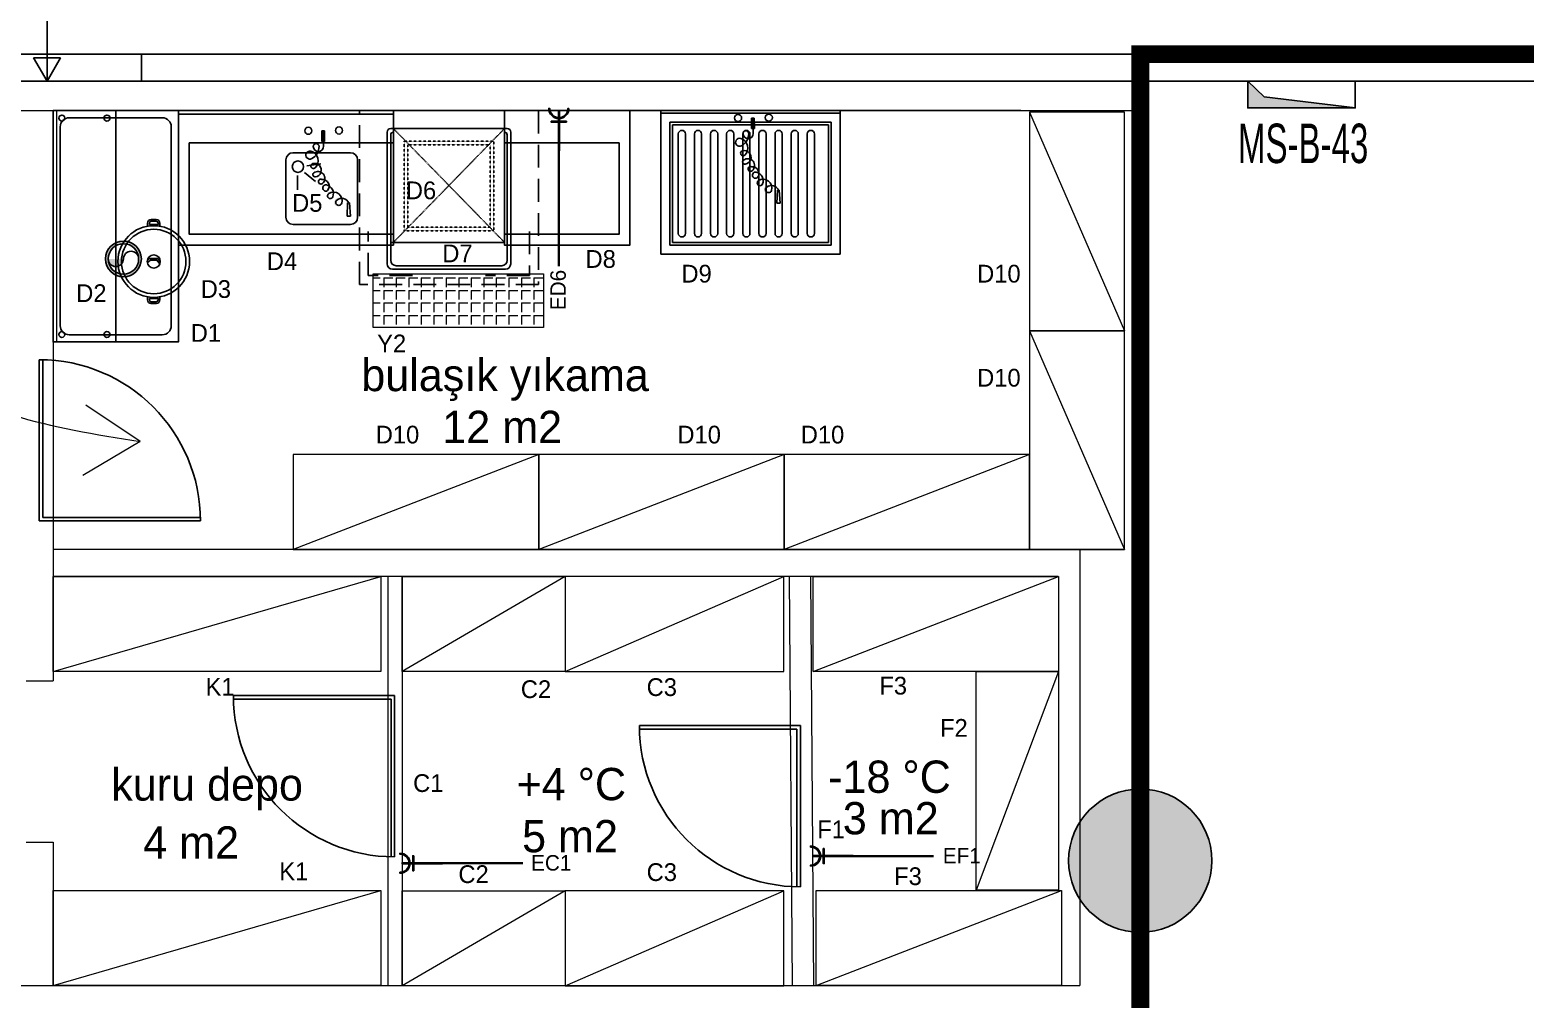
# Model space of a CAD drawing. Header units: centimetres. Extents: x -72470 to -43129, y -18750 to -16337.
# Drawn here: x -54068 to -53233, y -17297 to -16756 of the extents above; entities that cross this region are included whole.
import ezdxf
from ezdxf.enums import TextEntityAlignment as Align

# ---------------------------------------------------------------- set-up
doc = ezdxf.new("R2010")
doc.units = ezdxf.units.CM
doc.header["$MEASUREMENT"] = 0
for name, pattern in [('Dashed', [0.0056444444656372, 0.0028222222328186, -0.0028222222328186]), ('DUZ', [0]), ('HIDDENX2', [19.049999999999997, 12.7, -6.349999999999998])]:
    doc.linetypes.add(name, pattern=pattern)
doc.layers.get('0').update_dxf_attribs({"linetype": 'DUZ', "lineweight": 0})
doc.layers.add('11-021_3001-BLOK_B_ZEMIN_KAT$0$2DALANNET', color=1, linetype='Continuous', plot=False)
for name, color, linetype in [('11-021_3001-BLOK_B_ZEMIN_KAT$0$2DDUVAR', 3, 'Continuous'), ('11-021_3001-BLOK_B_ZEMIN_KAT$0$2DPOZ DUVAR', 144, 'Continuous'), ('11-021_3001-BLOK_B_ZEMIN_KAT$0$2DYAZI_SAFT', 212, 'Continuous'), ('11-021_500-BLOK B-str_zemin_kat$0$2DKOLON', 4, 'Continuous'), ('11-021_500-BLOK B-str_zemin_kat$0$2DTARAMA-SAFT', 251, 'Continuous'), ('11-021_500-BLOK B-str_zemin_kat$0$2DTARAMA1', 253, 'Continuous'), ('AREA_JLL', 242, 'Continuous'), ('ELEKTRİK', 10, 'Continuous'), ('kapı ABD', 55, 'Continuous'), ('Kıtc-002 Çizgi', 7, 'Continuous'), ('S2000-002 Çizgi', 7, 'Continuous')]:
    doc.layers.add(name, color=color, linetype=linetype)
doc.layers.add('ELK', color=1, linetype='Continuous', lineweight=35)
doc.layers.add('TEFRIS', color=30, linetype='Continuous', lineweight=9)
doc.styles.add('11-021_3001-BLOK_B_ZEMIN_KAT$0$ARIAL', font='arial.ttf', dxfattribs={"width": 0.8})
doc.styles.add('11-021_3001-BLOK_B_ZEMIN_KAT$0$yazi', font='calibri.ttf', dxfattribs={"width": 0.6})
doc.styles.add('TAKSİM', font='GOTHIC.TTF', dxfattribs={"height": 20})

# ---------------------------------------------------------------- blocks, each defined once
blk = doc.blocks.new('*U16')
for p, q in [((-78.59886615232062, 0), (-28.59886615232063, 0)), ((-28.59886615232063, 0), (-3.639513155521513, 0)), ((-3.639513155521513, 0), (-12.29976719336592, 5)), ((-12.29976719336592, 5), (-12.29976719336592, -5)), ((-3.639513155521513, 1.705e-13), (-12.29976719336592, -5))]:
    blk.add_line(p, q)
blk.add_lwpolyline([(-78.59886615232062, -5.68e-14), (-28.59886615232063, -5.68e-14), (-28.59886615232063, 20), (-78.59886615232062, 20)], close=True)
at = {"style": '11-021_3001-BLOK_B_ZEMIN_KAT$0$yazi'}
blk.add_attdef('DUVARTIPI', text='', height=9, dxfattribs=at).set_placement((-52.63120997301164, 8.312688904302377), align=Align.MIDDLE_CENTER)
blk = doc.blocks.new('A$C53E03B34')
at = {"layer": 'Kıtc-002 Çizgi'}
for points in [[(3.736430210657999, 16.55474728873923), (1.999989551146424, 16.55474728873923, -0.4142135623730951), (-1.04488535726e-05, 18.55474728873923), (-1.04488535726e-05, 21.44523591158395, -0.4142135623730951), (1.999989551146424, 23.44523591158395), (3.736430210657999, 23.44523591158395)], [(43.13847541821451, 16.55474728873923), (44.87491607772605, 16.55474728873923, 0.4142135623730951), (46.87491607772606, 18.55474728873923), (46.87491607772606, 21.44523591158395, 0.4142135623730951), (44.87491607772605, 23.44523591158395), (43.13847541821451, 23.44523591158395)]]:
    blk.add_lwpolyline(points, format="xyb", dxfattribs=at)
for points in [[(2.829431830543397, 17.55474728873923), (1.999989551146424, 17.55474728873923, -0.4142135623730993), (0.9999895511464274, 18.55474728873923), (0.9999895511464274, 21.44523591158395, -0.4142135623731038), (1.999989551146424, 22.44523591158395), (2.829431830543397, 22.44523591158395)], [(44.04547379832911, 17.55474728873923), (44.87491607772605, 17.55474728873923, 0.4142135623730993), (45.87491607772608, 18.55474728873923), (45.87491607772608, 21.44523591158395, 0.4142135623731038), (44.87491607772605, 22.44523591158395), (44.04547379832911, 22.44523591158395)]]:
    blk.add_lwpolyline(points, format="xyb", close=True, dxfattribs=at)
for points in [[(22.07994261973363, 23.39970838445152), (24.16013736147579, 21.79056447975927), (24.16013736147579, 18.12031287973877), (22.74916513575409, 16.40455446213855)], [(23.49386673252957, 23.65446401759436), (25.16013736147579, 22.25665975957964), (25.16013736147579, 17.69347458119227), (23.75556937802139, 16.34792002827453)]]:
    blk.add_lwpolyline(points, dxfattribs=at)
for radius in [20, 18, 3.660725084202026]:
    blk.add_circle((23.43745281443625, 19.99999160016159), radius, dxfattribs=at)
blk = doc.blocks.new('A$C7ED97EAE')
at = {"layer": 'S2000-002 Çizgi'}
for p, q in [((3.500010246488272, 88.50000217834713), (65.50001024648736, 88.50000217834713)), ((3.500010246488272, 15.00000217834713), (3.500010246488272, 88.50000217834713)), ((65.50001024648827, 88.50000217834713), (65.50001024648827, 15.00000217834713)), ((1.0246488273e-05, 3.000002178347132), (1.0246488273e-05, 76.50000217834712)), ((2.000010246488272, 78.50000217834712), (3.500010246488272, 78.50000217834712)), ((3.500010246488272, 78.50000217834712), (65.50001024648827, 78.50000217834712)), ((3.500010246488272, 76.50000217834712), (3.500010246488272, 76.50000217834712)), ((65.50001024648827, 78.50000217834712), (67.00001024648827, 78.50000217834712)), ((65.50001024648827, 76.50000217834712), (65.50001024648827, 76.50000217834712)), ((69.00001024648827, 76.50000217834712), (69.00001024648827, 3.000002178347132)), ((2.000010246488272, 5.000002178347131), (2.000010246488272, 75.00000217834712)), ((67.00001024648827, 75.00000217834712), (67.00001024648827, 5.000002178347131)), ((65.50001024648827, 15.00000217834713), (3.500010246488272, 15.00000217834713)), ((67.00001024648827, 15.00000217834713), (65.50001024648827, 15.00000217834713)), ((66.00001024648827, 2.1783471311e-06), (3.000010246488272, 2.1783471311e-06)), ((64.00001024648827, 2.00000217834713), (5.000010246488271, 2.00000217834713))]:
    blk.add_line(p, q, dxfattribs=at)
at = {"layer": 'S2000-002 Çizgi', "linetype": 'Dashed'}
for p, q in [((65.50001024648827, 78.50000217834712), (3.500010246488272, 15.00000217834713)), ((65.50001024648827, 15.00000217834713), (3.500010246488272, 78.50000217834712))]:
    blk.add_line(p, q, dxfattribs=at)
for points in [[(9.500010246488273, 21.50000217834713), (59.50001024648827, 21.50000217834713), (59.50001024648827, 71.50000217834712), (9.500010246488273, 71.50000217834712)], [(11.50001024648827, 23.50000217834713), (57.50001024648829, 23.50000217834713), (57.50001024648829, 69.50000217834713), (11.50001024648827, 69.50000217834713)]]:
    blk.add_lwpolyline(points, close=True, dxfattribs=at)
at = {"layer": 'S2000-002 Çizgi'}
for centre, radius, start, end in [((2.000010246488272, 76.50000217834712), 2, 90, 180), ((3.500010246488272, 75.00000217834712), 1.5, 90, 180), ((65.50001024648827, 75.00000217834712), 1.5, 0, 90), ((67.00001024648827, 76.50000217834712), 2, 0, 90), ((3.000010246488272, 3.000002178347132), 3, 180, 270), ((5.000010246488271, 5.000002178347131), 3, 180, 270), ((64.00001024648827, 5.000002178347131), 3, 270, 0), ((66.00001024648827, 3.000002178347132), 3, 270, 0)]:
    blk.add_arc(centre, radius, start, end, dxfattribs=at)
blk = doc.blocks.new('A$C7BE05278')
at = {"layer": 'S2000-002 Çizgi'}
h = blk.add_hatch(color=256, dxfattribs=at)
h.paths.add_polyline_path([(4.65492532542612, 9.898020504060693, -0.0254540388138724), (4.812879836260434, 10.41693911079756, 0.2780631643644909), (0.7747914160390792, 7.517978797636258), (1.234198395288331, 7.32063334565737, -0.265674594482287)])
h.paths.add_polyline_path([(5.353358682546056, 10.42993756238593, 0.0280936702696383), (4.812879836260434, 10.41693911079756, 0.0254540388138724), (4.65492532542612, 9.898020504060693, -0.0306092462859367), (5.181602026086694, 9.932388311858176, -0.0272591832210282)])
h.paths.add_polyline_path([(5.353358682546056, 10.42993756238593, 0.0272591832210282), (5.181602026086694, 9.932388311858176, -0.171750561192016), (7.899726513819588, 8.982432861739193), (7.899729735640903, 8.982430275491424), (7.899729401836339, 8.982430543446297, -1.347304958902411), (5.221877083569778, 7.148029008417777, -0.1472281063571507), (5.181602026086694, 9.932388311858176, 0.0306092462859367), (4.65492532542612, 9.898020504060693, 0.1387307607989161), (4.745227610351321, 6.997014837954793, 1.34730583943699), (8.212723477333382, 9.372346827678484, 0.1624762197968141)])
h.paths.add_polyline_path([(12.45762094412384, 12.65917178367999), (12.7298647963762, 13.07855619553947, 0.4831156493620086), (4.812879836260434, 10.41693911079756, -0.0280936702696383), (5.353358682546056, 10.42993756238593, -0.4706805542903977)])
for p, q in [((14.40235150171065, 47.58086184750027), (14.34350851271938, 41.66608065156107)), ((14.40235150171065, 47.58086184750027), (14.34350851271938, 41.66608065156107)), ((15.95783050593491, 47.56538722030972), (14.40235150171065, 47.58086184750027)), ((15.95783050593491, 47.56538722030972), (14.40235150171065, 47.58086184750027)), ((15.05397453925979, 47.56342329952031), (14.96802282848966, 38.92372685754617)), ((15.89898751694363, 41.6506060243705), (15.95783050593491, 47.56538722030972)), ((15.89898751694363, 41.6506060243705), (15.95783050593491, 47.56538722030972)), ((14.34350851271938, 41.66608065156107), (15.89898751694363, 41.6506060243705)), ((14.34350851271938, 41.66608065156107), (15.89898751694363, 41.6506060243705)), ((0.4716359942422061, 7.325071192618452), (9.4769175121e-06, 0.0185255322094236)), ((0.4716359942422061, 7.325071192618452), (9.4769175121e-06, 0.0185255322094236)), ((9.4769175121e-06, 0.0185255322094236), (1.861543294268813, 6.1296668719e-06)), ((1.535373552274903, 7.314488637601698), (0.4716359942422061, 7.325071192618452)), ((1.535373552274903, 7.314488637601698), (0.4716359942422061, 7.325071192618452)), ((1.861543294268813, 6.1296668719e-06), (1.535373552274903, 7.314488637601698)), ((1.861543294268813, 6.1296668719e-06), (1.535373552274903, 7.314488637601698))]:
    blk.add_line(p, q, dxfattribs=at)
for centre in [(6.314589084258841, 47.78329982142714), (23.46730341442798, 47.61265665694464)]:
    blk.add_circle(centre, 1.993874977281848, dxfattribs=at)
for centre, radius, start, end in [((17.82680986622336, 38.89528631703979), 2.858928504083036, 179.4300137922993, 359.4300137922993), ((25.12949267821341, 38.82263583850546), 7.635478373126423, 179.4300137922993, 242.0345847360836), ((19.08999451502632, 38.88271956978042), 1.595681346909053, 359.4300137922993, 179.4300137922993), ((23.49082631873057, 30.87532891503679), 5.527892281424153, 105.7663214360119, 225.7833022096344), ((22.59485810685442, 34.04873204564956), 2.230431672701923, 242.0345847360836, 105.7663214360119), ((20.00265972198554, 25.62346279921712), 3.799618576710261, 74.94982581877468, 261.676276722932), ((20.62206227895422, 27.92703372511642), 1.414225833737619, 225.7833022096251, 74.94982581877468), ((14.42075435163315, 12.55902078819417), 4.976371051418456, 103.1198648412354, 200.7742766455444), ((15.58606062344461, 16.67745475712672), 3.769138441851062, 86.01564200185838, 220.6772142536101), ((13.69040291559258, 15.69259721900789), 1.758807614922345, 236.8087816260012, 103.1198648412354), ((18.06809985253994, 21.07761661258246), 3.832238507482823, 52.40891607280108, 229.1111938374276), ((16.4536987744907, 19.21316511866189), 1.365972055132788, 229.1111938374374, 116.3243312398787), ((19.63543381116801, 23.1134965293395), 1.262930668137685, 261.676276722919, 52.40891607280108), ((4.787944316811715, 5.590785390297241), 4.314801899373919, 51.24500499218345, 156.7533020701397), ((9.416469617796793, 8.58028023542829), 4.830957637394316, 57.01033789900134, 197.5794707896074), ((6.427540017452201, 7.633314489045002), 1.695603705118359, 197.5794707896074, 51.24500499219361), ((11.20815072166442, 11.34031731163076), 1.54037625411754, 200.7742766455201, 57.01033789900134)]:
    blk.add_arc(centre, radius, start, end, dxfattribs=at)
blk.add_solid([(15.89898751694363, 41.6506060243705), (14.34350851271938, 41.66608065156107), (15.95783050593491, 47.56538722030972), (14.40235150171065, 47.58086184750027)], dxfattribs=at)
blk = doc.blocks.new('A$C7327736A')
at = {"layer": 'S2000-002 Çizgi'}
for p, q in [((48.34236740073447, 44.26212476996761), (40.53065436218003, 45.37479257697896)), ((49.57255019124841, 40.45288257146831), (43.4748626215105, 35.44497916311821)), ((53.48120514245874, 38.78980419422304), (53.48120514245874, 30.89924716410906))]:
    blk.add_line(p, q, dxfattribs=at)
for points in [[(4.35244246546e-05, 74.99998275778533), (120.0000435244246, 74.99998275778533), (120.0000435244246, -1.72422146534e-05), (4.35244246546e-05, -1.72422146534e-05)], [(4.35244246546e-05, 74.99998275778533), (120.0000435244246, 74.99998275778533), (120.0000435244246, 72.99998275778533), (4.35244246546e-05, 72.99998275778533)], [(4.35244246546e-05, 56.99998275778535), (114.0000435244246, 56.99998275778535), (114.0000435244246, 5.999982757785347), (4.35244246546e-05, 5.999982757785347)]]:
    blk.add_lwpolyline(points, close=True, dxfattribs=at)
blk.add_lwpolyline([(56.00004352442465, 11.49998275778625), (24.00004352442465, 11.49998275778534, -0.4142135623730951), (20.00004352442465, 15.49998275778534), (20.00004352442465, 47.49998275778534, -0.4142135623730951), (24.00004352442465, 51.49998275778535), (56.00004352442465, 51.49998275778624, -0.4142135623730951), (60.00004352442465, 47.49998275778624), (60.00004352442465, 15.49998275778625, -0.4142135623730951)], format="xyb", close=True, dxfattribs=at)
blk.add_circle((53.28583550206804, 43.75533931812742), 3.187919533039348, dxfattribs=at)
blk.add_blockref('A$C7BE05278', (24.04221301849157, 16.16262177032558), dxfattribs=at)
blk = doc.blocks.new('A$C19462346')
at = {"layer": 'S2000-002 Çizgi'}
for p, q in [((14.30720285417488, 11.49999332140669), (14.30720285417488, 66.99999332140669)), ((18.30720285417488, 11.49999332140669), (18.30720285417488, 66.99999332140669)), ((23.30720285417488, 11.49999332140669), (23.30720285417488, 66.99999332140669)), ((27.30720285417488, 11.49999332140669), (27.30720285417488, 66.99999332140669)), ((32.30720285417488, 11.49999332140669), (32.30720285417488, 66.99999332140669)), ((36.30720285417488, 11.49999332140669), (36.30720285417488, 66.99999332140669)), ((41.30720285417488, 11.49999332140669), (41.30720285417488, 66.99999332140669)), ((45.30720285417487, 11.49999332140669), (45.30720285417487, 66.99999332140669)), ((50.30720285417487, 11.49999332140669), (50.30720285417487, 66.99999332140669)), ((54.30720285417487, 11.49999332140669), (54.30720285417487, 66.99999332140669)), ((59.30720285417487, 11.49999332140669), (59.30720285417487, 66.99999332140669)), ((63.30720285417487, 11.49999332140669), (63.30720285417487, 66.99999332140669)), ((68.30720285417488, 11.49999332140669), (68.30720285417488, 66.99999332140669)), ((72.30720285417488, 11.49999332140669), (72.30720285417488, 66.99999332140669)), ((77.30720285417488, 11.49999332140669), (77.30720285417488, 66.99999332140669)), ((81.30720285417488, 11.49999332140669), (81.30720285417488, 66.99999332140669)), ((86.30720285417488, 11.49999332140669), (86.30720285417488, 66.99999332140669)), ((90.30720285417486, 11.49999332140669), (90.30720285417486, 66.99999332140669))]:
    blk.add_line(p, q, dxfattribs=at)
for points in [[(-4.066630936000001e-06, 79.99999332140669), (99.99999593336906, 79.99999332140669), (99.99999593336906, -6.678593308600001e-06), (-4.066630936000001e-06, -6.678593308600001e-06)], [(-4.066630936000001e-06, 79.99999332140669), (99.99999593336906, 79.99999332140669), (99.99999593336906, 78.49999332140669), (-4.066630936000001e-06, 78.49999332140669)], [(4.999995933369062, 73.49999332140669), (94.99999593336912, 73.49999332140669), (94.99999593336912, 4.999993321406691), (4.999995933369062, 4.999993321406691)], [(6.499995933369062, 71.99999332140669), (93.49999593336912, 71.99999332140669), (93.49999593336912, 6.499993321406691), (6.499995933369062, 6.499993321406691)]]:
    blk.add_lwpolyline(points, close=True, dxfattribs=at)
for centre, start, end in [((16.30720285417488, 66.99999332140669), 0, 180), ((25.30720285417488, 66.99999332140669), 0, 180), ((34.30720285417488, 66.99999332140669), 0, 180), ((43.30720285417487, 66.99999332140669), 0, 180), ((52.30720285417487, 66.99999332140669), 0, 180), ((61.30720285417487, 66.99999332140669), 0, 180), ((70.30720285417488, 66.99999332140669), 0, 180), ((79.30720285417488, 66.99999332140669), 0, 180), ((88.30720285417486, 66.99999332140669), 0, 180), ((16.30720285417488, 11.49999332140669), 180, 0), ((25.30720285417488, 11.49999332140669), 180, 0), ((34.30720285417488, 11.49999332140669), 180, 0), ((43.30720285417487, 11.49999332140669), 180, 0), ((52.30720285417487, 11.49999332140669), 180, 0), ((61.30720285417487, 11.49999332140669), 180, 0), ((70.30720285417488, 11.49999332140669), 180, 0), ((79.30720285417488, 11.49999332140669), 180, 0), ((88.30720285417486, 11.49999332140669), 180, 0)]:
    blk.add_arc(centre, 2, start, end, dxfattribs=at)
blk.add_blockref('A$C7BE05278', (33.48430673460153, 28.29959375311455), dxfattribs=at)
blk = doc.blocks.new('rtyjjkw5')
at = {"layer": 'kapı ABD', "color": 7}
for p, q in [((-2, 2), (-2, 90)), ((0, 0), (0, 90)), ((-2, 2), (-90, 2)), ((0, 0), (-90, 0))]:
    blk.add_line(p, q, dxfattribs=at)
blk.add_arc((0, 0), 90, 90, 180, dxfattribs=at)
blk = doc.blocks.new('A$C50025146')
at = {"layer": 'ELEKTRİK'}
for points in [[(16.0258407970905, 9.846670621633166), (16.5885051934838, 9.846670621633166), (16.5885051934838, 1.406704675742731), (16.0258407970905, 1.406704675742731)], [(6.940050297998823e-05, 5.345355450490388), (6.940050297998823e-05, 5.908019846885509), (22.50664525620232, 5.908019846885509), (22.50664525620232, 5.345355450490388)]]:
    blk.add_hatch(color=256, dxfattribs=at).paths.add_polyline_path(points)
h = blk.add_hatch(color=256, dxfattribs=at)
edge = h.paths.add_edge_path()
edge.add_line((23.70435837441619, 11.25333161261187), (23.70435837441619, 10.69066721622039))
edge.add_ellipse((23.70435837441619, 5.626687648689767), major_axis=(3.580774291992597, -3.580774291992606), ratio=0.9999999999999413, start_angle=134.9999999999983, end_angle=314.9999999999983)
edge.add_line((23.70435837441619, 0.5627080811555061), (23.70435837441619, 4.368476402305532e-05))
edge.add_ellipse((23.70435837441619, 5.626687648689767), major_axis=(3.978638102213783, 3.978638102213774), ratio=0.9999999999999128, start_angle=45.0000000000025, end_angle=225.0000000000025, ccw=False)
for points, elevation in [([(16.0258407970905, 1.406704675742731), (16.0258407970905, 9.846670621633166), (16.5885051934838, 9.846670621633166), (16.5885051934838, 1.406704675742731)], 4.791194770819646e-08), ([(6.940050297998823e-05, 5.908019846885509), (22.50664525620232, 5.908019846885509), (22.50664525620232, 5.345355450490388), (6.940050297998823e-05, 5.345355450490388)], 4.794507297291503e-08)]:
    blk.add_lwpolyline(points, close=True, dxfattribs=dict(at, elevation=elevation))
at = {"layer": 'ELEKTRİK', "elevation": 4.798666618537076e-08}
blk.add_lwpolyline([(23.70435837441437, 4.368476402305532e-05), (23.70435837441619, 0.5627080811555061, -0.9999999999999944), (23.70435837441619, 10.69066721622039), (23.70435837441619, 11.25333161261187, 0.9999999999999944)], format="xyb", close=True, dxfattribs=at)

msp = doc.modelspace()

# ---------------------------------------------------------------- hatches: boundary and pattern name
h = msp.add_hatch()
h.set_pattern_fill('ANGLE', color=256, angle=270.0000000000001)
h.set_pattern_definition([(270, (-59444.56595765409, -14673.07550360976), (6.985, 9.555240071380702e-15), [5.079999999999997, -1.904999999999999]), (360, (-59444.56595765409, -14673.07550360976), (-8.778083954143092e-15, 6.985), [5.079999999999996, -1.904999999999999])])
h.paths.add_polyline_path([(-53876.33248058052, -16921.95922492433), (-53876.33248058052, -16891.95922492433), (-53781.33248058052, -16891.95922492433), (-53781.33248058052, -16921.95922492433)])
at = {"layer": '11-021_500-BLOK B-str_zemin_kat$0$2DTARAMA-SAFT'}
h = msp.add_hatch(color=256, dxfattribs=at)
h.dxf.hatch_style = 1
h.paths.add_polyline_path([(-53388.18576899896, -16784.43709981287), (-53388.18576899896, -16799.43709981287), (-53328.18576899896, -16799.43709981287), (-53379.08332380553, -16793.2255976823)])
at = {"layer": '11-021_500-BLOK B-str_zemin_kat$0$2DTARAMA1'}
h = msp.add_hatch(dxfattribs=at)
h.set_pattern_fill('ANSI33', color=256, scale=100)
h.set_pattern_definition([(45, (-413509.5235000515, -192690.2066484655), (-17.67766952966369, 17.67766952966369), []), (45, (-413491.8458305515, -192690.2066484655), (-17.67766952966369, 17.67766952966369), [12.5, -6.25])])
edge = h.paths.add_edge_path()
edge.add_arc((-53448.18576900393, -17219.43709981061), 40, 0, 360)
edge = h.paths.add_edge_path()
edge.add_arc((-54288.18576900393, -17219.43709981061), 40, 0, 360)
edge = h.paths.add_edge_path()
edge.add_arc((-55128.18576900393, -17219.43709981061), 40, 0, 360)
edge = h.paths.add_edge_path()
edge.add_arc((-55968.18576900393, -17219.43709981061), 40, 0, 360)
h.paths.add_polyline_path([(-54835.71432833868, -17053.77368003472), (-54661.95784812042, -17053.77368003472), (-54661.95784812042, -17007.82211113978), (-54835.71432833868, -17007.82211113978)], flags=9)
h.paths.add_polyline_path([(-53982.50537089037, -17053.79925984381), (-53808.73865874844, -17053.79925984381), (-53808.73865874844, -17007.81699517807), (-53982.50537089037, -17007.81699517807)], flags=9)
h.paths.add_polyline_path([(-55675.71944430051, -17053.79925984381), (-55520.59938973019, -17053.79925984381), (-55520.59938973019, -17007.81699517807), (-55675.71944430051, -17007.81699517807)], flags=9)
edge = h.paths.add_edge_path()
edge.add_arc((-56808.18576900393, -17219.43709981061), 40, 0, 360)
edge = h.paths.add_edge_path()
edge.add_arc((-55128.18576900393, -18059.43709981061), 40, 0, 360)
edge = h.paths.add_edge_path()
edge.add_arc((-54288.18576900393, -18059.43709981061), 40, 0, 360)
edge = h.paths.add_edge_path()
edge.add_arc((-53448.18576900393, -18059.43709981061), 40, 0, 360)
at = {"layer": 'S2000-002 Çizgi'}
h = msp.add_hatch(color=256, dxfattribs=at)
edge = h.paths.add_edge_path(flags=17)
edge.add_arc((-54015.83689984366, -16883.6967095988), 8.5, 0, 360)
edge = h.paths.add_edge_path()
edge.add_arc((-54015.83689984366, -16883.6967095988), 10, 0, 360)
edge = h.paths.add_edge_path(flags=16)
edge.add_arc((-54020.08689984366, -16883.6967095988), 4.25, 180, 360)

# ---------------------------------------------------------------- linework, layer by layer
msp.add_lwpolyline([(-53781.33248058052, -16891.95922492433), (-53781.33248058052, -16921.95922492433), (-53876.33248058052, -16921.95922492433), (-53876.33248058052, -16891.95922492433)], close=True)
at = {"layer": '11-021_3001-BLOK_B_ZEMIN_KAT$0$2DALANNET'}
for points in [[(-57048.18576900159, -16579.43572006086), (-56168.18576834591, -16579.43709980408), (-56168.18576834591, -16514.43709980408), (-56018.18576834591, -16514.43709980408), (-56018.18576827343, -16579.45470691253), (-52078.18576625978, -16579.43709980408), (-52078.18576620017, -16609.43710000524), (-50935.68576906119, -16609.43709986368), (-50935.68576906119, -18059.49870684454), (-51155.47988788282, -18059.49870684454), (-51155.47988788282, -16769.43709985623), (-57048.18576846515, -16769.43614782104)], [(-53408.18576900159, -18105.52583566019), (-53408.18576900159, -18159.43709980408), (-53028.1857691804, -18159.43709980408), (-53028.1857691804, -16769.43709986368), (-53448.1857691208, -16769.43709986368), (-53448.1857691208, -18105.52583566019)]]:
    msp.add_lwpolyline(points, close=True, dxfattribs=at)
at = {"layer": '11-021_3001-BLOK_B_ZEMIN_KAT$0$2DDUVAR'}
for points in [[(-53756.92335581413, -16784.43709981857), (-53756.92335581413, -16784.43709981857), (-54592.58381033397, -16784.45724884882), (-54592.58381033397, -16769.45724887862), (-54005.68576900156, -16769.43709986368), (-54005.68576900156, -16784.43709987858)], [(-53440.68576900156, -16784.43709976678), (-53440.68576900156, -16784.43709977427), (-53767.36310125559, -16784.43709978877)], [(-53165.68576900156, -16784.43709976682), (-53440.68576900156, -16784.43709977427), (-53440.68576900156, -16784.43709977427)]]:
    msp.add_lwpolyline(points, dxfattribs=at)
at = {"layer": '11-021_3001-BLOK_B_ZEMIN_KAT$0$2DDUVAR', "ltscale": 0.0001}
msp.add_lwpolyline([(-53165.68576900156, -16769.43709986368), (-53777.36310125559, -16769.43709986327)], dxfattribs=at)
at = {"layer": '11-021_500-BLOK B-str_zemin_kat$0$2DKOLON', "linetype": 'Continuous'}
msp.add_circle((-53448.18576900393, -17219.43709981061), 40, dxfattribs=at)
at = {"layer": '11-021_500-BLOK B-str_zemin_kat$0$2DTARAMA1', "color": 0}
for points in [[(-53388.18576899896, -16784.43709981287), (-53388.18576899896, -16799.43709981287), (-53328.18576899896, -16799.43709981287), (-53328.18576899896, -16784.43709981287)], [(-53388.18576899896, -16784.43709981287), (-53388.18576899896, -16799.43709981287), (-53328.18576899896, -16799.43709981287), (-53379.08332380553, -16793.2255976823)]]:
    msp.add_lwpolyline(points, close=True, dxfattribs=at)
at = {"layer": 'AREA_JLL', "color": 7, "const_width": 10}
msp.add_lwpolyline([(-53448.18576918036, -16769.43709986368), (-53035.68576918037, -16769.43709986368), (-53028.18576918037, -16769.43709986368), (-53028.18576918037, -18119.43709980482), (-53198.18576918064, -18119.43709980482), (-53218.39302860227, -18154.43709980482, -0.267949192438286), (-53244.37379071581, -18169.4370998046), (-53346.9976202477, -18169.4370998046, -0.2679502096030899), (-53372.97849624533, -18154.43709980482), (-53393.18575566696, -18119.43709980482), (-53448.18576918168, -18119.43709980481)], format="xyb", close=True, dxfattribs=at)
at = {"layer": 'ELK', "color": 1}
for p, q in [((-53772.74435791689, -16887.80033398794), (-53772.74435791686, -16823.46422912003)), ((-53563.58156810146, -17216.87498929518), (-53608.53875452317, -17216.87498929515)), ((-53792.77737404465, -17220.87498929518), (-53837.73456046636, -17220.87498929515))]:
    msp.add_line(p, q, dxfattribs=at)
at = {"layer": 'S2000-002 Çizgi'}
for points in [[(-54055.11622187225, -16800.95765326433), (-54055.11622187225, -16930.02969861433), (-53985.11622187225, -16930.02969861433), (-53985.11622187225, -16800.95765326433)], [(-54020.11622187225, -16800.95765326433), (-54020.11622187225, -16930.02969861433), (-54055.11622187225, -16930.02969861433), (-54055.11622187225, -16800.95765326433)], [(-53803.11622187225, -16800.95765326432), (-53733.11622187225, -16800.95765326432), (-53733.11622187225, -16875.95765326432), (-53803.11622187225, -16875.95765326432)], [(-53803.11622187225, -16818.95765326432), (-53739.11622187225, -16818.95765326432), (-53739.11622187225, -16869.95765326432), (-53803.11622187225, -16869.95765326432)]]:
    msp.add_lwpolyline(points, close=True, dxfattribs=at)
at = {"layer": 'S2000-002 Çizgi', "linetype": 'HIDDENX2'}
msp.add_lwpolyline([(-53784.11622187225, -16897.95765326432), (-53884.11622187225, -16897.95765326432), (-53884.11622187225, -16800.95765326432), (-53784.11622187225, -16800.95765326432)], close=True, dxfattribs=at)
at = {"layer": 'S2000-002 Çizgi'}
msp.add_lwpolyline([(-54051.11622187225, -16809.95765326433), (-54051.11622187225, -16921.02969861433, 0.4142135623730951), (-54046.11622187225, -16926.02969861433), (-53994.11622187225, -16926.02969861433, 0.4142135623730951), (-53989.11622187225, -16921.02969861433), (-53989.11622187225, -16809.95765326433, 0.4142135623730951), (-53994.11622187225, -16804.95765326433), (-54046.11622187225, -16804.95765326433, 0.4142135623730951)], format="xyb", close=True, dxfattribs=at)
at = {"layer": 'S2000-002 Çizgi', "linetype": 'HIDDENX2'}
for points in [[(-53854.53582295675, -16892.95765326432), (-53879.11622187225, -16892.95765326432), (-53879.11622187225, -16868.37725434883)], [(-53789.11622187225, -16868.37725434883), (-53789.11622187225, -16892.95765326432), (-53813.69662078774, -16892.95765326432)]]:
    msp.add_lwpolyline(points, dxfattribs=at)
at = {"layer": 'S2000-002 Çizgi'}
for centre, radius in [((-54050.20770575709, -16805.10291699598), 1.648195781854156), ((-54025.02473798741, -16805.10291699598), 1.648195781854156), ((-54015.83689984366, -16883.6967095988), 10), ((-54015.83689984366, -16883.6967095988), 8.5), ((-54050.20770575709, -16925.88443488267), 1.648195781854156), ((-54025.02473798741, -16925.88443488267), 1.648195781854156)]:
    msp.add_circle(centre, radius, dxfattribs=at)
for centre, start, end in [((-54020.08689984366, -16883.6967095988), 180, 0), ((-54011.58689984366, -16883.6967095988), 0, 180)]:
    msp.add_arc(centre, 4.25, start, end, dxfattribs=at)
at = {"layer": 'TEFRIS', "color": 0, "linetype": 'Continuous'}
for p, q in [((-54055.11622187225, -16800.95765326433), (-54055.11622187225, -17119.16071674439)), ((-53514.86965223067, -16800.95765326432), (-54040.11622187225, -16800.95765326432)), ((-53509.99953950392, -16801.90144944205), (-53456.99953950392, -16923.90144944205)), ((-53509.99953950392, -16923.90144944205), (-53456.99953950392, -17045.90144944205)), ((-54006.51191926927, -16985.59990088514), (-54036.78181196309, -16965.32363474776)), ((-54006.51191926927, -16985.59990088514), (-54038.44504882319, -17004.54661719716)), ((-53783.99953950392, -16992.90144944205), (-53920.99953950392, -17045.90144944206)), ((-53646.99953950392, -16992.90144944205), (-53783.99953950392, -17045.90144944206)), ((-53509.99953950392, -16992.90144944205), (-53646.99953950392, -17045.90144944206)), ((-53456.99953950392, -17045.90144944206), (-54055.11622187225, -17045.90144944206)), ((-53481.83877341198, -17045.90144944205), (-53481.83877341198, -17289.16071674438)), ((-53494.0228966505, -17060.90144944206), (-54055.11622187225, -17060.90144944206)), ((-54055.11622187225, -17113.90144944207), (-53872.11622187225, -17060.90144944206)), ((-53868.24113632206, -17060.90144944206), (-53868.24113632207, -17289.2277665467)), ((-53860.24113632207, -17060.90144944206), (-53860.24113632207, -17289.2277665467)), ((-53769.24113632207, -17060.90144944206), (-53860.24113632207, -17113.90144944206)), ((-53769.24113632207, -17113.90144944206), (-53647.24113632207, -17060.90144944206)), ((-53644.20819005766, -17060.90144944206), (-53642.50592474097, -17289.2277665462)), ((-53632.21547407325, -17060.90144944206), (-53630.50611206226, -17289.16071674438)), ((-53630.83877341198, -17113.90144944207), (-53493.83877341198, -17060.90144944206)), ((-54070.11622187224, -17119.16071674439), (-54055.11622187225, -17119.16071674439)), ((-53493.83877341198, -17113.90144944207), (-53539.83877341198, -17235.90144944207)), ((-54070.11622187225, -17209.16071674439), (-54055.11622187225, -17209.16071674439)), ((-54055.11622187224, -17209.16071674439), (-54055.11622187225, -17289.16071674438)), ((-54055.11622187225, -17289.16071674439), (-53872.11622187225, -17236.16071674438)), ((-53769.24113632207, -17236.22776654669), (-53860.24113632207, -17289.22776654669)), ((-53769.24113632207, -17289.2277665467), (-53647.24113632207, -17236.2277665467)), ((-53629.12941140099, -17289.16071674439), (-53492.12941140099, -17236.16071674438)), ((-54690.95160755456, -17289.16071674438), (-53481.83877341198, -17289.16071674438))]:
    msp.add_line(p, q, dxfattribs=at)
msp.add_lwpolyline([(-54128.33230343748, -16800.93750424938), (-53448.18576918037, -16800.93750424938), (-53448.18576918037, -16784.4370997746), (-55371.23390606667, -16784.4370997746), (-55371.23390606667, -16800.93750424938), (-54232.62938520314, -16800.93750424938)], dxfattribs=at)
for points in [[(-54053.11622187225, -16800.95765326433), (-54053.11622187225, -16930.02969861433), (-54055.11622187225, -16930.02969861433), (-54055.11622187225, -16800.95765326433)], [(-53456.99953950392, -16923.90144944205), (-53456.99953950392, -16801.90144944205), (-53509.99953950392, -16801.90144944205), (-53509.99953950392, -16923.90144944205)], [(-53456.99953950392, -17045.90144944205), (-53456.99953950392, -16923.90144944205), (-53509.99953950392, -16923.90144944205), (-53509.99953950392, -17045.90144944205)], [(-53920.99953950392, -17045.90144944206), (-53783.99953950392, -17045.90144944206), (-53783.99953950392, -16992.90144944205), (-53920.99953950392, -16992.90144944205)], [(-53783.99953950392, -17045.90144944206), (-53646.99953950392, -17045.90144944206), (-53646.99953950392, -16992.90144944205), (-53783.99953950392, -16992.90144944205)], [(-53646.99953950392, -17045.90144944206), (-53509.99953950392, -17045.90144944206), (-53509.99953950392, -16992.90144944205), (-53646.99953950392, -16992.90144944205)], [(-53872.11622187225, -17113.90144944207), (-54055.11622187225, -17113.90144944206), (-54055.11622187225, -17060.90144944206), (-53872.11622187225, -17060.90144944206)], [(-53769.24113632207, -17113.90144944206), (-53860.24113632207, -17113.90144944206), (-53860.24113632207, -17060.90144944206), (-53769.24113632207, -17060.90144944206)], [(-53769.24113632207, -17113.90144944206), (-53647.24113632207, -17113.90144944206), (-53647.24113632207, -17060.90144944206), (-53769.24113632207, -17060.90144944205)], [(-53493.83877341198, -17113.90144944207), (-53630.83877341198, -17113.90144944206), (-53630.83877341198, -17060.90144944206), (-53493.83877341198, -17060.90144944206)], [(-53493.83877341198, -17113.90144944207), (-53493.83877341198, -17235.90144944207), (-53539.83877341198, -17235.90144944207), (-53539.83877341198, -17113.90144944207)], [(-53872.11622187225, -17289.16071674439), (-54055.11622187225, -17289.16071674438), (-54055.11622187225, -17236.16071674438), (-53872.11622187225, -17236.16071674438)], [(-53769.24113632207, -17289.22776654669), (-53860.24113632207, -17289.22776654669), (-53860.24113632207, -17236.22776654669), (-53769.24113632207, -17236.22776654669)], [(-53769.24113632207, -17289.2277665467), (-53647.24113632207, -17289.2277665467), (-53647.24113632207, -17236.2277665467), (-53769.24113632207, -17236.22776654669)], [(-53492.12941140099, -17289.16071674439), (-53629.12941140099, -17289.16071674438), (-53629.12941140099, -17236.16071674438), (-53492.12941140099, -17236.16071674438)]]:
    msp.add_lwpolyline(points, close=True, dxfattribs=at)
msp.add_spline([(-56060.87015946682, -16879.1107291805), (-55907.01515002904, -16710.20838275738), (-55456.28523351447, -16710.20838275738), (-55230.92020253147, -16686.38876501936), (-54801.85992780881, -16714.53916635493), (-54608.99935951365, -16753.51664986497), (-54404.68316007323, -16702.06071705082), (-54172.33374947145, -16738.35878409295), (-54129.49687978232, -16939.38890786409), (-54006.51191926927, -16985.59990088514)], degree=3, dxfattribs=at)

# ---------------------------------------------------------------- block references
at = {"xscale": -1}
msp.add_blockref('A$C7327736A', (-53865.11617834782, -16875.95763602211), dxfattribs=at)
at = {"color": 4, "xscale": -1}
msp.add_blockref('rtyjjkw5', (-54062.84891097262, -17029.90554085618), dxfattribs=at)
at = {"color": 4, "rotation": 90.00000000000001}
for p in [(-53864.44297650745, -17127.31480973525), (-53637.8162613747, -17144.0416771883)]:
    msp.add_blockref('rtyjjkw5', p, dxfattribs=at)
at = {"layer": '11-021_3001-BLOK_B_ZEMIN_KAT$0$2DPOZ DUVAR'}
ref = msp.add_blockref('*U16', (-54058.47064240552, -16789.89636959696), dxfattribs=dict(at, xscale=1.5, yscale=1.5, zscale=1.5, rotation=270))
ref.add_attrib('DUVARTIPI', 'DB-22', dxfattribs={"layer": '0', "height": 13.49999999999999, "rotation": 90, "style": '11-021_3001-BLOK_B_ZEMIN_KAT$0$ARIAL', "width": 0.8}).set_placement((-54043.22942026235, -16711.44465647454), align=Align.MIDDLE_CENTER)
at = {"layer": 'ELEKTRİK'}
for p, rotation in [((-53767.11767026818, -16823.46429852053, -4.794507297291503e-08), 90.00000000000001), ((-53608.53868512267, -17211.24830164646, -4.794507297291503e-08), 180), ((-53837.73449106586, -17215.24830164646, -4.794507297291503e-08), 180)]:
    msp.add_blockref('A$C50025146', p, dxfattribs=dict(at, rotation=rotation))
at = {"layer": 'S2000-002 Çizgi', "xscale": -1}
for name, p in [('A$C7ED97EAE', (-53799.61621162576, -16889.45765544267)), ('A$C19462346', (-53615.76678865393, -16880.95764658573))]:
    msp.add_blockref(name, p, dxfattribs=at)
at = {"layer": 'S2000-002 Çizgi', "xscale": -1, "rotation": 270}
msp.add_blockref('A$C53E03B34', (-54018.92196692937, -16908.57355405733), dxfattribs=at)

# ---------------------------------------------------------------- texts
at = {"style": 'TAKSİM'}
for s, height, p in [('D6', 9.9, (-53858.16125788366, -16850.39260789665, -0.0008635203109805584)), ('D5', 9.9, (-53921.66808243788, -16857.37738995592, -0.0008635203109835583)), ('D7', 9.9, (-53837.80808372974, -16885.55818956244, -0.0008635203109835583)), ('D4', 9.9, (-53935.76702454121, -16889.93205843605, -0.0008635203109835583)), ('D8', 9.9, (-53757.85137055447, -16888.66558054023, -0.0008635203109835583)), ('D9', 9.9, (-53704.32672681197, -16896.87263346845, -0.0008635203109835583)), ('D10', 9.9, (-53539.25609486455, -16896.87263346845, -0.0008635203109835583)), ('D2', 9.9, (-54042.20451851164, -16907.75722533467, -0.0008635203109835583)), ('D3', 9.9, (-53972.69836263446, -16905.44578170424, -0.0008635203109835583)), ('D1', 9.9, (-53978.26401401152, -16929.94422386928, -0.0008635203109835583)), ('Y2', 9.9, (-53874.19067069283, -16935.81376846716, -0.0008635203109835583)), ('bulaşık yıkama', 18, (-53883.05191754051, -16957.44507839937)), ('D10', 9.9, (-53539.25609486455, -16954.93640065516, -0.0008635203109835583)), ('12 m2', 18, (-53837.84816801531, -16986.41512268241)), ('D10', 9.9, (-53874.97669227865, -16986.65642371906, -0.0008635203109835583)), ('D10', 9.9, (-53706.578385065, -16986.65642371906, -0.0008635203109835583)), ('D10', 9.9, (-53637.71262645411, -16986.65642371906, -0.0008635203109835583)), ('K1', 9.9, (-53969.98526485772, -17127.37306408628, -0.0008635203109835583)), ('C2', 9.9, (-53793.98070751509, -17128.70534146471, -0.0008635203109835583)), ('C3', 9.9, (-53723.73879389947, -17127.55921627802, -0.0008635203109835583)), ('F3', 9.9, (-53593.82208609021, -17126.74585637312, -0.0008635203109835583)), ('F2', 9.9, (-53559.92202462576, -17150.3170738753, -0.0008635203109835583)), ('kuru depo', 18, (-54022.67332823483, -17185.90753760167)), ('+4 %%DC', 18, (-53796.3811642497, -17185.69510430894)), ('-18 %%DC', 18, (-53622.42035818218, -17181.58867815825)), ('C1', 9.9, (-53854.11320551942, -17181.10245594661, -0.0008635203109835583)), ('3 m2', 18, (-53614.22683405541, -17204.7375056012)), ('4 m2', 18, (-54004.80125133179, -17218.2849960591)), ('5 m2', 18, (-53793.28019782429, -17214.75039610045)), ('F1', 9.9, (-53628.50177807827, -17206.9089286909, -0.0008635203109835583)), ('K1', 9.9, (-53928.83324562024, -17230.35495022383, -0.0008635203109835583)), ('C2', 9.9, (-53828.83424121231, -17231.91979611244, -0.0008635203109835583)), ('C3', 9.9, (-53723.73879389947, -17230.77367092575, -0.0008635203109835583)), ('F3', 9.9, (-53585.57252224653, -17233.05889832232, -0.0008635203109835583))]:
    msp.add_text(s, height=height, dxfattribs=at).set_placement(p)
at = {"layer": '11-021_3001-BLOK_B_ZEMIN_KAT$0$2DYAZI_SAFT', "style": '11-021_3001-BLOK_B_ZEMIN_KAT$0$ARIAL', "width": 0.6}
msp.add_text('MS-B-43', height=22, dxfattribs=at).set_placement((-53393.61674029344, -16830.21264921455))
at = {"layer": 'ELK', "color": 1, "style": 'TAKSİM'}
msp.add_text('ED6', height=8.64, rotation=90, dxfattribs=at).set_placement((-53768.85887510881, -16901.03009470515), align=Align.CENTER)
for s, p in [('EC1', (-53776.99145034069, -17224.96842302964)), ('EF1', (-53547.7956443975, -17220.96842302964))]:
    msp.add_text(s, height=8.64, dxfattribs=at).set_placement(p, align=Align.CENTER)

doc.saveas('drawing.dxf')
